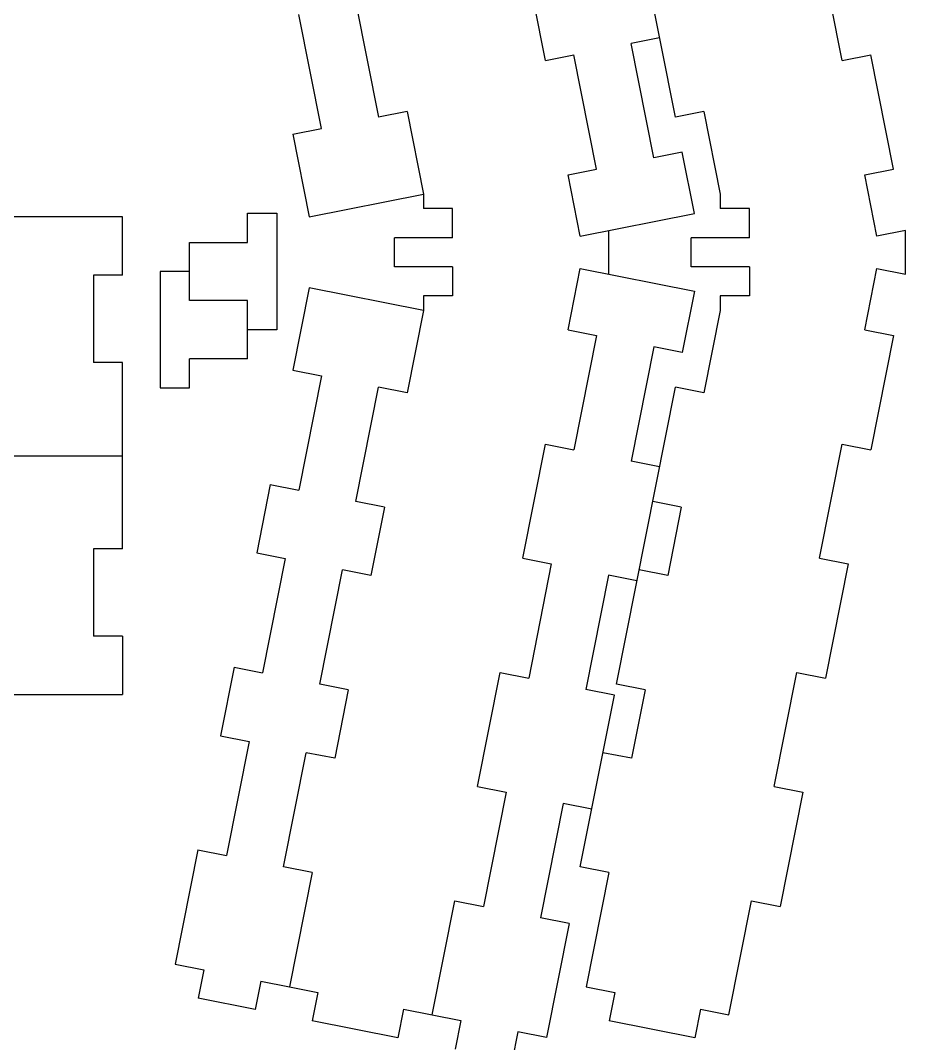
# Model space of a CAD drawing. Header units: inches. Extents: x -247 to 805, y -194 to 990.
# Drawn here: x 462.9 to 805, y 82.2 to 477.7 of the extents above; entities that cross this region are included whole.
import ezdxf

# ---------------------------------------------------------------- set-up
doc = ezdxf.new("R2010")
doc.units = ezdxf.units.IN
doc.header["$MEASUREMENT"] = 0
doc.layers.add('Capa 1', color=7, linetype='Continuous')

# ---------------------------------------------------------------- blocks, each defined once
blk = doc.blocks.new('block 219')
at = {"layer": 'Capa 1', "color": 7, "lineweight": 25, "true_color": 0xffffff}
blk.add_lwpolyline([(299.91, 217.09), (502.41, 217.09)], dxfattribs=at)
blk = doc.blocks.new('block 221')
at = {"layer": 'Capa 1', "color": 7, "lineweight": 25, "true_color": 0xffffff}
blk.add_lwpolyline([(502.41, 239.69), (491.16, 239.69)], dxfattribs=at)
blk = doc.blocks.new('block 272')
at = {"layer": 'Capa 1', "color": 7, "lineweight": 25, "true_color": 0xffffff}
blk.add_lwpolyline([(502.41, 273.44), (491.16, 273.44)], dxfattribs=at)
blk = doc.blocks.new('block 285')
at = {"layer": 'Capa 1', "color": 7, "lineweight": 25, "true_color": 0xffffff}
blk.add_lwpolyline([(299.91, 309.44), (502.41, 309.44)], dxfattribs=at)
blk = doc.blocks.new('block 296')
at = {"layer": 'Capa 1', "color": 7, "lineweight": 25, "true_color": 0xffffff}
blk.add_lwpolyline([(502.41, 345.44), (491.16, 345.44)], dxfattribs=at)
blk = doc.blocks.new('block 309')
at = {"layer": 'Capa 1', "color": 7, "lineweight": 25, "true_color": 0xffffff}
blk.add_lwpolyline([(502.41, 379.19), (491.16, 379.19)], dxfattribs=at)
blk = doc.blocks.new('block 327')
at = {"layer": 'Capa 1', "color": 7, "lineweight": 25, "true_color": 0xffffff}
blk.add_lwpolyline([(502.41, 401.78), (299.91, 401.78)], dxfattribs=at)
blk = doc.blocks.new('block 347')
at = {"layer": 'Capa 1', "color": 7, "lineweight": 25, "true_color": 0xffffff}
blk.add_lwpolyline([(491.16, 379.19), (491.16, 345.44)], dxfattribs=at)
blk = doc.blocks.new('block 348')
at = {"layer": 'Capa 1', "color": 7, "lineweight": 25, "true_color": 0xffffff}
blk.add_lwpolyline([(491.16, 273.44), (491.16, 239.69)], dxfattribs=at)
blk = doc.blocks.new('block 349')
at = {"layer": 'Capa 1', "color": 7, "lineweight": 25, "true_color": 0xffffff}
blk.add_lwpolyline([(502.41, 239.69), (502.41, 217.09)], dxfattribs=at)
blk = doc.blocks.new('block 350')
at = {"layer": 'Capa 1', "color": 7, "lineweight": 25, "true_color": 0xffffff}
blk.add_lwpolyline([(502.41, 273.44), (502.41, 345.44)], dxfattribs=at)
blk = doc.blocks.new('block 351')
at = {"layer": 'Capa 1', "color": 7, "lineweight": 25, "true_color": 0xffffff}
blk.add_lwpolyline([(502.41, 379.19), (502.41, 401.78)], dxfattribs=at)
blk = doc.blocks.new('block 516')
at = {"layer": 'Capa 1', "color": 7, "lineweight": 25, "true_color": 0xffffff}
blk.add_lwpolyline([(608.83, 84.39), (575.72, 90.95)], dxfattribs=at)
blk = doc.blocks.new('block 517')
at = {"layer": 'Capa 1', "color": 7, "lineweight": 25, "true_color": 0xffffff}
blk.add_lwpolyline([(666.19, 84.49), (655.16, 86.68)], dxfattribs=at)
blk = doc.blocks.new('block 518')
at = {"layer": 'Capa 1', "color": 7, "lineweight": 25, "true_color": 0xffffff}
blk.add_lwpolyline([(566.87, 104.18), (577.91, 101.99)], dxfattribs=at)
blk = doc.blocks.new('block 519')
at = {"layer": 'Capa 1', "color": 7, "lineweight": 25, "true_color": 0xffffff}
blk.add_lwpolyline([(611.01, 95.43), (633.08, 91.05)], dxfattribs=at)
blk = doc.blocks.new('block 520')
at = {"layer": 'Capa 1', "color": 7, "lineweight": 25, "true_color": 0xffffff}
blk.add_lwpolyline([(723.52, 84.39), (690.41, 90.95)], dxfattribs=at)
blk = doc.blocks.new('block 521')
at = {"layer": 'Capa 1', "color": 7, "lineweight": 25, "true_color": 0xffffff}
blk.add_lwpolyline([(681.56, 104.18), (692.6, 101.99)], dxfattribs=at)
blk = doc.blocks.new('block 522')
at = {"layer": 'Capa 1', "color": 7, "lineweight": 25, "true_color": 0xffffff}
blk.add_lwpolyline([(725.7, 95.43), (736.74, 93.24)], dxfattribs=at)
blk = doc.blocks.new('block 523')
at = {"layer": 'Capa 1', "color": 7, "lineweight": 25, "true_color": 0xffffff}
blk.add_lwpolyline([(674.94, 128.63), (663.9, 130.82)], dxfattribs=at)
blk = doc.blocks.new('block 524')
at = {"layer": 'Capa 1', "color": 7, "lineweight": 25, "true_color": 0xffffff}
blk.add_lwpolyline([(575.62, 148.32), (564.59, 150.5)], dxfattribs=at)
blk = doc.blocks.new('block 525')
at = {"layer": 'Capa 1', "color": 7, "lineweight": 25, "true_color": 0xffffff}
blk.add_lwpolyline([(531.48, 157.06), (542.51, 154.88)], dxfattribs=at)
blk = doc.blocks.new('block 526')
at = {"layer": 'Capa 1', "color": 7, "lineweight": 25, "true_color": 0xffffff}
blk.add_lwpolyline([(630.8, 137.38), (641.83, 135.2)], dxfattribs=at)
blk = doc.blocks.new('block 527')
at = {"layer": 'Capa 1', "color": 7, "lineweight": 25, "true_color": 0xffffff}
blk.add_lwpolyline([(690.31, 148.32), (679.27, 150.5)], dxfattribs=at)
blk = doc.blocks.new('block 528')
at = {"layer": 'Capa 1', "color": 7, "lineweight": 25, "true_color": 0xffffff}
blk.add_lwpolyline([(745.49, 137.38), (756.52, 135.2)], dxfattribs=at)
blk = doc.blocks.new('block 529')
at = {"layer": 'Capa 1', "color": 7, "lineweight": 25, "true_color": 0xffffff}
blk.add_lwpolyline([(683.69, 172.78), (672.65, 174.96)], dxfattribs=at)
blk = doc.blocks.new('block 530')
at = {"layer": 'Capa 1', "color": 7, "lineweight": 25, "true_color": 0xffffff}
blk.add_lwpolyline([(584.37, 192.46), (573.33, 194.64)], dxfattribs=at)
blk = doc.blocks.new('block 531')
at = {"layer": 'Capa 1', "color": 7, "lineweight": 25, "true_color": 0xffffff}
blk.add_lwpolyline([(540.23, 201.21), (551.26, 199.02)], dxfattribs=at)
blk = doc.blocks.new('block 532')
at = {"layer": 'Capa 1', "color": 7, "lineweight": 25, "true_color": 0xffffff}
blk.add_lwpolyline([(639.55, 181.52), (650.58, 179.34)], dxfattribs=at)
blk = doc.blocks.new('block 533')
at = {"layer": 'Capa 1', "color": 7, "lineweight": 25, "true_color": 0xffffff}
blk.add_lwpolyline([(699.06, 192.46), (688.02, 194.64)], dxfattribs=at)
blk = doc.blocks.new('block 534')
at = {"layer": 'Capa 1', "color": 7, "lineweight": 25, "true_color": 0xffffff}
blk.add_lwpolyline([(754.23, 181.52), (765.27, 179.34)], dxfattribs=at)
blk = doc.blocks.new('block 535')
at = {"layer": 'Capa 1', "color": 7, "lineweight": 25, "true_color": 0xffffff}
blk.add_lwpolyline([(589.62, 218.94), (578.58, 221.13)], dxfattribs=at)
blk = doc.blocks.new('block 536')
at = {"layer": 'Capa 1', "color": 7, "lineweight": 25, "true_color": 0xffffff}
blk.add_lwpolyline([(545.48, 227.69), (556.51, 225.5)], dxfattribs=at)
blk = doc.blocks.new('block 537')
at = {"layer": 'Capa 1', "color": 7, "lineweight": 25, "true_color": 0xffffff}
blk.add_lwpolyline([(692.44, 216.92), (681.4, 219.1)], dxfattribs=at)
blk = doc.blocks.new('block 538')
at = {"layer": 'Capa 1', "color": 7, "lineweight": 25, "true_color": 0xffffff}
blk.add_lwpolyline([(648.29, 225.66), (659.33, 223.48)], dxfattribs=at)
blk = doc.blocks.new('block 539')
at = {"layer": 'Capa 1', "color": 7, "lineweight": 25, "true_color": 0xffffff}
blk.add_lwpolyline([(704.31, 218.94), (693.27, 221.13)], dxfattribs=at)
blk = doc.blocks.new('block 540')
at = {"layer": 'Capa 1', "color": 7, "lineweight": 25, "true_color": 0xffffff}
blk.add_lwpolyline([(516.97, 380.63), (516.97, 335.63)], dxfattribs=at)
blk = doc.blocks.new('block 541')
at = {"layer": 'Capa 1', "color": 7, "lineweight": 25, "true_color": 0xffffff}
blk.add_lwpolyline([(762.98, 225.66), (774.02, 223.48)], dxfattribs=at)
blk = doc.blocks.new('block 542')
at = {"layer": 'Capa 1', "color": 7, "lineweight": 25, "true_color": 0xffffff}
blk.add_lwpolyline([(598.37, 263.08), (587.33, 265.27)], dxfattribs=at)
blk = doc.blocks.new('block 543')
at = {"layer": 'Capa 1', "color": 7, "lineweight": 25, "true_color": 0xffffff}
blk.add_lwpolyline([(554.23, 271.83), (565.26, 269.65)], dxfattribs=at)
blk = doc.blocks.new('block 544')
at = {"layer": 'Capa 1', "color": 7, "lineweight": 25, "true_color": 0xffffff}
blk.add_lwpolyline([(528.22, 335.63), (528.22, 346.88)], dxfattribs=at)
blk = doc.blocks.new('block 545')
at = {"layer": 'Capa 1', "color": 7, "lineweight": 25, "true_color": 0xffffff}
blk.add_lwpolyline([(528.22, 369.38), (528.22, 391.88)], dxfattribs=at)
blk = doc.blocks.new('block 546')
at = {"layer": 'Capa 1', "color": 7, "lineweight": 25, "true_color": 0xffffff}
blk.add_lwpolyline([(701.18, 261.06), (690.15, 263.24)], dxfattribs=at)
blk = doc.blocks.new('block 547')
at = {"layer": 'Capa 1', "color": 7, "lineweight": 25, "true_color": 0xffffff}
blk.add_lwpolyline([(657.04, 269.81), (668.08, 267.62)], dxfattribs=at)
blk = doc.blocks.new('block 548')
at = {"layer": 'Capa 1', "color": 7, "lineweight": 25, "true_color": 0xffffff}
blk.add_lwpolyline([(713.05, 263.08), (702.02, 265.27)], dxfattribs=at)
blk = doc.blocks.new('block 549')
at = {"layer": 'Capa 1', "color": 7, "lineweight": 25, "true_color": 0xffffff}
blk.add_lwpolyline([(550.72, 346.88), (550.72, 369.38)], dxfattribs=at)
blk = doc.blocks.new('block 550')
at = {"layer": 'Capa 1', "color": 7, "lineweight": 25, "true_color": 0xffffff}
blk.add_lwpolyline([(550.72, 391.88), (550.72, 403.13)], dxfattribs=at)
blk = doc.blocks.new('block 551')
at = {"layer": 'Capa 1', "color": 7, "lineweight": 25, "true_color": 0xffffff}
blk.add_lwpolyline([(561.97, 403.13), (561.97, 358.13)], dxfattribs=at)
blk = doc.blocks.new('block 552')
at = {"layer": 'Capa 1', "color": 7, "lineweight": 25, "true_color": 0xffffff}
blk.add_lwpolyline([(603.62, 289.57), (592.58, 291.76)], dxfattribs=at)
blk = doc.blocks.new('block 553')
at = {"layer": 'Capa 1', "color": 7, "lineweight": 25, "true_color": 0xffffff}
blk.add_lwpolyline([(559.47, 298.32), (570.51, 296.13)], dxfattribs=at)
blk = doc.blocks.new('block 554')
at = {"layer": 'Capa 1', "color": 7, "lineweight": 25, "true_color": 0xffffff}
blk.add_lwpolyline([(771.73, 269.81), (782.77, 267.62)], dxfattribs=at)
blk = doc.blocks.new('block 555')
at = {"layer": 'Capa 1', "color": 7, "lineweight": 25, "true_color": 0xffffff}
blk.add_lwpolyline([(574.54, 374.33), (568.22, 342.46)], dxfattribs=at)
blk = doc.blocks.new('block 556')
at = {"layer": 'Capa 1', "color": 7, "lineweight": 25, "true_color": 0xffffff}
blk.add_lwpolyline([(559.47, 298.32), (554.23, 271.83)], dxfattribs=at)
blk = doc.blocks.new('block 557')
at = {"layer": 'Capa 1', "color": 7, "lineweight": 25, "true_color": 0xffffff}
blk.add_lwpolyline([(545.48, 227.69), (540.23, 201.21)], dxfattribs=at)
blk = doc.blocks.new('block 558')
at = {"layer": 'Capa 1', "color": 7, "lineweight": 25, "true_color": 0xffffff}
blk.add_lwpolyline([(531.48, 157.06), (522.73, 112.92)], dxfattribs=at)
blk = doc.blocks.new('block 559')
at = {"layer": 'Capa 1', "color": 7, "lineweight": 25, "true_color": 0xffffff}
blk.add_lwpolyline([(579.26, 340.27), (570.51, 296.13)], dxfattribs=at)
blk = doc.blocks.new('block 560')
at = {"layer": 'Capa 1', "color": 7, "lineweight": 25, "true_color": 0xffffff}
blk.add_lwpolyline([(565.26, 269.65), (556.51, 225.5)], dxfattribs=at)
blk = doc.blocks.new('block 561')
at = {"layer": 'Capa 1', "color": 7, "lineweight": 25, "true_color": 0xffffff}
blk.add_lwpolyline([(551.26, 199.02), (542.51, 154.88)], dxfattribs=at)
blk = doc.blocks.new('block 562')
at = {"layer": 'Capa 1', "color": 7, "lineweight": 25, "true_color": 0xffffff}
blk.add_lwpolyline([(718.3, 289.57), (707.27, 291.76)], dxfattribs=at)
blk = doc.blocks.new('block 563')
at = {"layer": 'Capa 1', "color": 7, "lineweight": 25, "true_color": 0xffffff}
blk.add_lwpolyline([(709.93, 305.2), (698.9, 307.39)], dxfattribs=at)
blk = doc.blocks.new('block 564')
at = {"layer": 'Capa 1', "color": 7, "lineweight": 25, "true_color": 0xffffff}
blk.add_lwpolyline([(665.79, 313.95), (676.83, 311.76)], dxfattribs=at)
blk = doc.blocks.new('block 565')
at = {"layer": 'Capa 1', "color": 7, "lineweight": 25, "true_color": 0xffffff}
blk.add_lwpolyline([(607.43, 382.46), (607.43, 393.71)], dxfattribs=at)
blk = doc.blocks.new('block 566')
at = {"layer": 'Capa 1', "color": 7, "lineweight": 25, "true_color": 0xffffff}
blk.add_lwpolyline([(564.59, 150.5), (573.33, 194.64)], dxfattribs=at)
blk = doc.blocks.new('block 567')
at = {"layer": 'Capa 1', "color": 7, "lineweight": 25, "true_color": 0xffffff}
blk.add_lwpolyline([(578.58, 221.13), (587.33, 265.27)], dxfattribs=at)
blk = doc.blocks.new('block 568')
at = {"layer": 'Capa 1', "color": 7, "lineweight": 25, "true_color": 0xffffff}
blk.add_lwpolyline([(592.58, 291.76), (601.33, 335.9)], dxfattribs=at)
blk = doc.blocks.new('block 569')
at = {"layer": 'Capa 1', "color": 7, "lineweight": 25, "true_color": 0xffffff}
blk.add_lwpolyline([(516.97, 335.63), (528.22, 335.63)], dxfattribs=at)
blk = doc.blocks.new('block 570')
at = {"layer": 'Capa 1', "color": 7, "lineweight": 25, "true_color": 0xffffff}
blk.add_lwpolyline([(612.36, 333.71), (601.33, 335.9)], dxfattribs=at)
blk = doc.blocks.new('block 571')
at = {"layer": 'Capa 1', "color": 7, "lineweight": 25, "true_color": 0xffffff}
blk.add_lwpolyline([(568.22, 342.46), (579.26, 340.27)], dxfattribs=at)
blk = doc.blocks.new('block 572')
at = {"layer": 'Capa 1', "color": 7, "lineweight": 25, "true_color": 0xffffff}
blk.add_lwpolyline([(780.48, 313.95), (791.51, 311.76)], dxfattribs=at)
blk = doc.blocks.new('block 575')
at = {"layer": 'Capa 1', "color": 7, "lineweight": 25, "true_color": 0xffffff}
blk.add_lwpolyline([(592.58, 484.41), (601.33, 440.26)], dxfattribs=at)
blk = doc.blocks.new('block 576')
at = {"layer": 'Capa 1', "color": 7, "lineweight": 25, "true_color": 0xffffff}
blk.add_lwpolyline([(618.68, 410.58), (618.68, 404.96)], dxfattribs=at)
blk = doc.blocks.new('block 577')
at = {"layer": 'Capa 1', "color": 7, "lineweight": 25, "true_color": 0xffffff}
blk.add_lwpolyline([(618.68, 371.21), (618.68, 365.58)], dxfattribs=at)
blk = doc.blocks.new('block 578')
at = {"layer": 'Capa 1', "color": 7, "lineweight": 25, "true_color": 0xffffff}
blk.add_lwpolyline([(629.93, 382.46), (629.93, 371.21)], dxfattribs=at)
blk = doc.blocks.new('block 579')
at = {"layer": 'Capa 1', "color": 7, "lineweight": 25, "true_color": 0xffffff}
blk.add_lwpolyline([(629.93, 393.71), (629.93, 404.96)], dxfattribs=at)
blk = doc.blocks.new('block 580')
at = {"layer": 'Capa 1', "color": 7, "lineweight": 25, "true_color": 0xffffff}
blk.add_lwpolyline([(618.68, 365.58), (612.36, 333.71)], dxfattribs=at)
blk = doc.blocks.new('block 581')
at = {"layer": 'Capa 1', "color": 7, "lineweight": 25, "true_color": 0xffffff}
blk.add_lwpolyline([(603.62, 289.57), (598.37, 263.08)], dxfattribs=at)
blk = doc.blocks.new('block 582')
at = {"layer": 'Capa 1', "color": 7, "lineweight": 25, "true_color": 0xffffff}
blk.add_lwpolyline([(589.62, 218.94), (584.37, 192.46)], dxfattribs=at)
blk = doc.blocks.new('block 583')
at = {"layer": 'Capa 1', "color": 7, "lineweight": 25, "true_color": 0xffffff}
blk.add_lwpolyline([(575.62, 148.32), (566.87, 104.18)], dxfattribs=at)
blk = doc.blocks.new('block 584')
at = {"layer": 'Capa 1', "color": 7, "lineweight": 25, "true_color": 0xffffff}
blk.add_lwpolyline([(577.91, 101.99), (575.72, 90.95)], dxfattribs=at)
blk = doc.blocks.new('block 585')
at = {"layer": 'Capa 1', "color": 7, "lineweight": 25, "true_color": 0xffffff}
blk.add_lwpolyline([(550.72, 346.88), (528.22, 346.88)], dxfattribs=at)
blk = doc.blocks.new('block 586')
at = {"layer": 'Capa 1', "color": 7, "lineweight": 25, "true_color": 0xffffff}
blk.add_lwpolyline([(561.97, 358.13), (550.72, 358.13)], dxfattribs=at)
blk = doc.blocks.new('block 587')
at = {"layer": 'Capa 1', "color": 7, "lineweight": 25, "true_color": 0xffffff}
blk.add_lwpolyline([(727.05, 333.71), (716.02, 335.9)], dxfattribs=at)
blk = doc.blocks.new('block 588')
at = {"layer": 'Capa 1', "color": 7, "lineweight": 25, "true_color": 0xffffff}
blk.add_lwpolyline([(618.68, 365.58), (574.54, 374.33)], dxfattribs=at)
blk = doc.blocks.new('block 589')
at = {"layer": 'Capa 1', "color": 7, "lineweight": 25, "true_color": 0xffffff}
blk.add_lwpolyline([(718.68, 349.34), (707.65, 351.53)], dxfattribs=at)
blk = doc.blocks.new('block 590')
at = {"layer": 'Capa 1', "color": 7, "lineweight": 25, "true_color": 0xffffff}
blk.add_lwpolyline([(674.54, 358.09), (685.58, 355.9)], dxfattribs=at)
blk = doc.blocks.new('block 594')
at = {"layer": 'Capa 1', "color": 7, "lineweight": 25, "true_color": 0xffffff}
blk.add_lwpolyline([(612.36, 442.45), (618.68, 410.58)], dxfattribs=at)
blk = doc.blocks.new('block 596')
at = {"layer": 'Capa 1', "color": 7, "lineweight": 25, "true_color": 0xffffff}
blk.add_lwpolyline([(804.97, 396.51), (793.93, 394.33)], dxfattribs=at)
blk = doc.blocks.new('block 597')
at = {"layer": 'Capa 1', "color": 7, "lineweight": 25, "true_color": 0xffffff}
blk.add_lwpolyline([(679.25, 394.33), (723.39, 403.07)], dxfattribs=at)
blk = doc.blocks.new('block 598')
at = {"layer": 'Capa 1', "color": 7, "lineweight": 25, "true_color": 0xffffff}
blk.add_lwpolyline([(550.72, 369.38), (528.22, 369.38)], dxfattribs=at)
blk = doc.blocks.new('block 599')
at = {"layer": 'Capa 1', "color": 7, "lineweight": 25, "true_color": 0xffffff}
blk.add_lwpolyline([(744.62, 371.21), (733.37, 371.21)], dxfattribs=at)
blk = doc.blocks.new('block 600')
at = {"layer": 'Capa 1', "color": 7, "lineweight": 25, "true_color": 0xffffff}
blk.add_lwpolyline([(629.93, 371.21), (618.68, 371.21)], dxfattribs=at)
blk = doc.blocks.new('block 601')
at = {"layer": 'Capa 1', "color": 7, "lineweight": 25, "true_color": 0xffffff}
blk.add_lwpolyline([(528.22, 380.63), (516.97, 380.63)], dxfattribs=at)
blk = doc.blocks.new('block 602')
at = {"layer": 'Capa 1', "color": 7, "lineweight": 25, "true_color": 0xffffff}
blk.add_lwpolyline([(744.62, 382.46), (722.12, 382.46)], dxfattribs=at)
blk = doc.blocks.new('block 603')
at = {"layer": 'Capa 1', "color": 7, "lineweight": 25, "true_color": 0xffffff}
blk.add_lwpolyline([(629.93, 382.46), (607.43, 382.46)], dxfattribs=at)
blk = doc.blocks.new('block 604')
at = {"layer": 'Capa 1', "color": 7, "lineweight": 25, "true_color": 0xffffff}
blk.add_lwpolyline([(789.23, 358.09), (800.26, 355.9)], dxfattribs=at)
blk = doc.blocks.new('block 605')
at = {"layer": 'Capa 1', "color": 7, "lineweight": 25, "true_color": 0xffffff}
blk.add_lwpolyline([(679.25, 381.84), (723.39, 373.09)], dxfattribs=at)
blk = doc.blocks.new('block 606')
at = {"layer": 'Capa 1', "color": 7, "lineweight": 25, "true_color": 0xffffff}
blk.add_lwpolyline([(611.01, 95.43), (608.83, 84.39)], dxfattribs=at)
blk = doc.blocks.new('block 607')
at = {"layer": 'Capa 1', "color": 7, "lineweight": 25, "true_color": 0xffffff}
blk.add_lwpolyline([(622.05, 93.24), (630.8, 137.38)], dxfattribs=at)
blk = doc.blocks.new('block 608')
at = {"layer": 'Capa 1', "color": 7, "lineweight": 25, "true_color": 0xffffff}
blk.add_lwpolyline([(639.55, 181.52), (648.29, 225.66)], dxfattribs=at)
blk = doc.blocks.new('block 609')
at = {"layer": 'Capa 1', "color": 7, "lineweight": 25, "true_color": 0xffffff}
blk.add_lwpolyline([(657.04, 269.81), (665.79, 313.95)], dxfattribs=at)
blk = doc.blocks.new('block 610')
at = {"layer": 'Capa 1', "color": 7, "lineweight": 25, "true_color": 0xffffff}
blk.add_lwpolyline([(674.54, 358.09), (679.25, 381.84)], dxfattribs=at)
blk = doc.blocks.new('block 611')
at = {"layer": 'Capa 1', "color": 7, "lineweight": 25, "true_color": 0xffffff}
blk.add_lwpolyline([(789.23, 418.07), (800.26, 420.26)], dxfattribs=at)
blk = doc.blocks.new('block 612')
at = {"layer": 'Capa 1', "color": 7, "lineweight": 25, "true_color": 0xffffff}
blk.add_lwpolyline([(528.22, 391.88), (550.72, 391.88)], dxfattribs=at)
blk = doc.blocks.new('block 613')
at = {"layer": 'Capa 1', "color": 7, "lineweight": 25, "true_color": 0xffffff}
blk.add_lwpolyline([(744.62, 393.71), (722.12, 393.71)], dxfattribs=at)
blk = doc.blocks.new('block 614')
at = {"layer": 'Capa 1', "color": 7, "lineweight": 25, "true_color": 0xffffff}
blk.add_lwpolyline([(629.93, 393.71), (607.43, 393.71)], dxfattribs=at)
blk = doc.blocks.new('block 615')
at = {"layer": 'Capa 1', "color": 7, "lineweight": 25, "true_color": 0xffffff}
blk.add_lwpolyline([(550.72, 403.13), (561.97, 403.13)], dxfattribs=at)
blk = doc.blocks.new('block 616')
at = {"layer": 'Capa 1', "color": 7, "lineweight": 25, "true_color": 0xffffff}
blk.add_lwpolyline([(744.62, 404.96), (733.37, 404.96)], dxfattribs=at)
blk = doc.blocks.new('block 617')
at = {"layer": 'Capa 1', "color": 7, "lineweight": 25, "true_color": 0xffffff}
blk.add_lwpolyline([(629.93, 404.96), (618.68, 404.96)], dxfattribs=at)
blk = doc.blocks.new('block 618')
at = {"layer": 'Capa 1', "color": 7, "lineweight": 25, "true_color": 0xffffff}
blk.add_lwpolyline([(793.93, 381.84), (804.97, 379.65)], dxfattribs=at)
blk = doc.blocks.new('block 620')
at = {"layer": 'Capa 1', "color": 7, "lineweight": 25, "true_color": 0xffffff}
blk.add_lwpolyline([(679.25, 394.33), (674.54, 418.07)], dxfattribs=at)
blk = doc.blocks.new('block 621')
at = {"layer": 'Capa 1', "color": 7, "lineweight": 25, "true_color": 0xffffff}
blk.add_lwpolyline([(665.79, 462.22), (657.04, 506.36)], dxfattribs=at)
blk = doc.blocks.new('block 624')
at = {"layer": 'Capa 1', "color": 7, "lineweight": 25, "true_color": 0xffffff}
blk.add_lwpolyline([(690.28, 379.65), (690.28, 396.51)], dxfattribs=at)
blk = doc.blocks.new('block 625')
at = {"layer": 'Capa 1', "color": 7, "lineweight": 25, "true_color": 0xffffff}
blk.add_lwpolyline([(685.58, 355.9), (676.83, 311.76)], dxfattribs=at)
blk = doc.blocks.new('block 626')
at = {"layer": 'Capa 1', "color": 7, "lineweight": 25, "true_color": 0xffffff}
blk.add_lwpolyline([(668.08, 267.62), (659.33, 223.48)], dxfattribs=at)
blk = doc.blocks.new('block 627')
at = {"layer": 'Capa 1', "color": 7, "lineweight": 25, "true_color": 0xffffff}
blk.add_lwpolyline([(650.58, 179.34), (641.83, 135.2)], dxfattribs=at)
blk = doc.blocks.new('block 628')
at = {"layer": 'Capa 1', "color": 7, "lineweight": 25, "true_color": 0xffffff}
blk.add_lwpolyline([(633.08, 91.05), (630.9, 80.02)], dxfattribs=at)
blk = doc.blocks.new('block 629')
at = {"layer": 'Capa 1', "color": 7, "lineweight": 25, "true_color": 0xffffff}
blk.add_lwpolyline([(718.68, 426.82), (707.65, 424.63)], dxfattribs=at)
blk = doc.blocks.new('block 630')
at = {"layer": 'Capa 1', "color": 7, "lineweight": 25, "true_color": 0xffffff}
blk.add_lwpolyline([(674.54, 418.07), (685.58, 420.26)], dxfattribs=at)
blk = doc.blocks.new('block 631')
at = {"layer": 'Capa 1', "color": 7, "lineweight": 25, "true_color": 0xffffff}
blk.add_lwpolyline([(574.54, 401.83), (618.68, 410.58)], dxfattribs=at)
blk = doc.blocks.new('block 632')
at = {"layer": 'Capa 1', "color": 7, "lineweight": 25, "true_color": 0xffffff}
blk.add_lwpolyline([(727.05, 442.45), (716.02, 440.26)], dxfattribs=at)
blk = doc.blocks.new('block 633')
at = {"layer": 'Capa 1', "color": 7, "lineweight": 25, "true_color": 0xffffff}
blk.add_lwpolyline([(685.58, 420.26), (676.83, 464.4)], dxfattribs=at)
blk = doc.blocks.new('block 637')
at = {"layer": 'Capa 1', "color": 7, "lineweight": 25, "true_color": 0xffffff}
blk.add_lwpolyline([(722.12, 382.46), (722.12, 393.71)], dxfattribs=at)
blk = doc.blocks.new('block 638')
at = {"layer": 'Capa 1', "color": 7, "lineweight": 25, "true_color": 0xffffff}
blk.add_lwpolyline([(707.65, 351.53), (698.9, 307.39)], dxfattribs=at)
blk = doc.blocks.new('block 639')
at = {"layer": 'Capa 1', "color": 7, "lineweight": 25, "true_color": 0xffffff}
blk.add_lwpolyline([(690.15, 263.24), (681.4, 219.1)], dxfattribs=at)
blk = doc.blocks.new('block 640')
at = {"layer": 'Capa 1', "color": 7, "lineweight": 25, "true_color": 0xffffff}
blk.add_lwpolyline([(672.65, 174.96), (663.9, 130.82)], dxfattribs=at)
blk = doc.blocks.new('block 641')
at = {"layer": 'Capa 1', "color": 7, "lineweight": 25, "true_color": 0xffffff}
blk.add_lwpolyline([(655.16, 86.68), (652.97, 75.64)], dxfattribs=at)
blk = doc.blocks.new('block 642')
at = {"layer": 'Capa 1', "color": 7, "lineweight": 25, "true_color": 0xffffff}
blk.add_lwpolyline([(723.39, 373.09), (718.68, 349.34)], dxfattribs=at)
blk = doc.blocks.new('block 643')
at = {"layer": 'Capa 1', "color": 7, "lineweight": 25, "true_color": 0xffffff}
blk.add_lwpolyline([(674.94, 128.63), (666.19, 84.49)], dxfattribs=at)
blk = doc.blocks.new('block 644')
at = {"layer": 'Capa 1', "color": 7, "lineweight": 25, "true_color": 0xffffff}
blk.add_lwpolyline([(679.27, 150.5), (692.44, 216.92)], dxfattribs=at)
blk = doc.blocks.new('block 645')
at = {"layer": 'Capa 1', "color": 7, "lineweight": 25, "true_color": 0xffffff}
blk.add_lwpolyline([(693.27, 221.13), (716.02, 335.9)], dxfattribs=at)
blk = doc.blocks.new('block 646')
at = {"layer": 'Capa 1', "color": 7, "lineweight": 25, "true_color": 0xffffff}
blk.add_lwpolyline([(780.48, 462.22), (791.51, 464.4)], dxfattribs=at)
blk = doc.blocks.new('block 647')
at = {"layer": 'Capa 1', "color": 7, "lineweight": 25, "true_color": 0xffffff}
blk.add_lwpolyline([(612.36, 442.45), (601.33, 440.26)], dxfattribs=at)
blk = doc.blocks.new('block 648')
at = {"layer": 'Capa 1', "color": 7, "lineweight": 25, "true_color": 0xffffff}
blk.add_lwpolyline([(709.93, 470.96), (698.9, 468.78)], dxfattribs=at)
blk = doc.blocks.new('block 649')
at = {"layer": 'Capa 1', "color": 7, "lineweight": 25, "true_color": 0xffffff}
blk.add_lwpolyline([(665.79, 462.22), (676.83, 464.4)], dxfattribs=at)
blk = doc.blocks.new('block 650')
at = {"layer": 'Capa 1', "color": 7, "lineweight": 25, "true_color": 0xffffff}
blk.add_lwpolyline([(707.65, 424.63), (698.9, 468.78)], dxfattribs=at)
blk = doc.blocks.new('block 654')
at = {"layer": 'Capa 1', "color": 7, "lineweight": 25, "true_color": 0xffffff}
blk.add_lwpolyline([(723.39, 403.07), (718.68, 426.82)], dxfattribs=at)
blk = doc.blocks.new('block 655')
at = {"layer": 'Capa 1', "color": 7, "lineweight": 25, "true_color": 0xffffff}
blk.add_lwpolyline([(716.02, 440.26), (693.27, 555.03)], dxfattribs=at)
blk = doc.blocks.new('block 658')
at = {"layer": 'Capa 1', "color": 7, "lineweight": 25, "true_color": 0xffffff}
blk.add_lwpolyline([(733.37, 410.58), (733.37, 404.96)], dxfattribs=at)
blk = doc.blocks.new('block 659')
at = {"layer": 'Capa 1', "color": 7, "lineweight": 25, "true_color": 0xffffff}
blk.add_lwpolyline([(733.37, 371.21), (733.37, 365.58)], dxfattribs=at)
blk = doc.blocks.new('block 660')
at = {"layer": 'Capa 1', "color": 7, "lineweight": 25, "true_color": 0xffffff}
blk.add_lwpolyline([(744.62, 382.46), (744.62, 371.21)], dxfattribs=at)
blk = doc.blocks.new('block 661')
at = {"layer": 'Capa 1', "color": 7, "lineweight": 25, "true_color": 0xffffff}
blk.add_lwpolyline([(744.62, 393.71), (744.62, 404.96)], dxfattribs=at)
blk = doc.blocks.new('block 662')
at = {"layer": 'Capa 1', "color": 7, "lineweight": 25, "true_color": 0xffffff}
blk.add_lwpolyline([(733.37, 365.58), (727.05, 333.71)], dxfattribs=at)
blk = doc.blocks.new('block 663')
at = {"layer": 'Capa 1', "color": 7, "lineweight": 25, "true_color": 0xffffff}
blk.add_lwpolyline([(718.3, 289.57), (713.05, 263.08)], dxfattribs=at)
blk = doc.blocks.new('block 664')
at = {"layer": 'Capa 1', "color": 7, "lineweight": 25, "true_color": 0xffffff}
blk.add_lwpolyline([(704.31, 218.94), (699.06, 192.46)], dxfattribs=at)
blk = doc.blocks.new('block 665')
at = {"layer": 'Capa 1', "color": 7, "lineweight": 25, "true_color": 0xffffff}
blk.add_lwpolyline([(690.31, 148.32), (681.56, 104.18)], dxfattribs=at)
blk = doc.blocks.new('block 666')
at = {"layer": 'Capa 1', "color": 7, "lineweight": 25, "true_color": 0xffffff}
blk.add_lwpolyline([(692.6, 101.99), (690.41, 90.95)], dxfattribs=at)
blk = doc.blocks.new('block 672')
at = {"layer": 'Capa 1', "color": 7, "lineweight": 25, "true_color": 0xffffff}
blk.add_lwpolyline([(727.05, 442.45), (733.37, 410.58)], dxfattribs=at)
blk = doc.blocks.new('block 678')
at = {"layer": 'Capa 1', "color": 7, "lineweight": 25, "true_color": 0xffffff}
blk.add_lwpolyline([(725.7, 95.43), (723.52, 84.39)], dxfattribs=at)
blk = doc.blocks.new('block 679')
at = {"layer": 'Capa 1', "color": 7, "lineweight": 25, "true_color": 0xffffff}
blk.add_lwpolyline([(736.74, 93.24), (745.49, 137.38)], dxfattribs=at)
blk = doc.blocks.new('block 680')
at = {"layer": 'Capa 1', "color": 7, "lineweight": 25, "true_color": 0xffffff}
blk.add_lwpolyline([(754.23, 181.52), (762.98, 225.66)], dxfattribs=at)
blk = doc.blocks.new('block 681')
at = {"layer": 'Capa 1', "color": 7, "lineweight": 25, "true_color": 0xffffff}
blk.add_lwpolyline([(771.73, 269.81), (780.48, 313.95)], dxfattribs=at)
blk = doc.blocks.new('block 682')
at = {"layer": 'Capa 1', "color": 7, "lineweight": 25, "true_color": 0xffffff}
blk.add_lwpolyline([(789.23, 358.09), (793.93, 381.84)], dxfattribs=at)
blk = doc.blocks.new('block 686')
at = {"layer": 'Capa 1', "color": 7, "lineweight": 25, "true_color": 0xffffff}
blk.add_lwpolyline([(793.93, 394.33), (789.23, 418.07)], dxfattribs=at)
blk = doc.blocks.new('block 687')
at = {"layer": 'Capa 1', "color": 7, "lineweight": 25, "true_color": 0xffffff}
blk.add_lwpolyline([(780.48, 462.22), (771.73, 506.36)], dxfattribs=at)
blk = doc.blocks.new('block 690')
at = {"layer": 'Capa 1', "color": 7, "lineweight": 25, "true_color": 0xffffff}
blk.add_lwpolyline([(804.97, 379.65), (804.97, 396.51)], dxfattribs=at)
blk = doc.blocks.new('block 691')
at = {"layer": 'Capa 1', "color": 7, "lineweight": 25, "true_color": 0xffffff}
blk.add_lwpolyline([(800.26, 355.9), (791.51, 311.76)], dxfattribs=at)
blk = doc.blocks.new('block 692')
at = {"layer": 'Capa 1', "color": 7, "lineweight": 25, "true_color": 0xffffff}
blk.add_lwpolyline([(782.77, 267.62), (774.02, 223.48)], dxfattribs=at)
blk = doc.blocks.new('block 693')
at = {"layer": 'Capa 1', "color": 7, "lineweight": 25, "true_color": 0xffffff}
blk.add_lwpolyline([(765.27, 179.34), (756.52, 135.2)], dxfattribs=at)
blk = doc.blocks.new('block 697')
at = {"layer": 'Capa 1', "color": 7, "lineweight": 25, "true_color": 0xffffff}
blk.add_lwpolyline([(800.26, 420.26), (791.51, 464.4)], dxfattribs=at)
blk = doc.blocks.new('block 2')
at = {"layer": 'Capa 1'}
for name in ['block 655', 'block 621', 'block 687', 'block 575', 'block 648', 'block 650', 'block 649', 'block 633', 'block 646', 'block 697', 'block 647', 'block 594', 'block 632', 'block 672', 'block 629', 'block 654', 'block 630', 'block 611', 'block 620', 'block 686', 'block 631', 'block 576', 'block 658', 'block 617', 'block 579', 'block 616', 'block 661', 'block 327', 'block 351', 'block 550', 'block 615', 'block 551', 'block 597', 'block 624', 'block 596', 'block 690', 'block 545', 'block 612', 'block 565', 'block 614', 'block 613', 'block 637', 'block 540', 'block 601', 'block 603', 'block 578', 'block 610', 'block 605', 'block 602', 'block 660', 'block 682', 'block 618', 'block 309', 'block 347', 'block 555', 'block 588', 'block 642', 'block 598', 'block 549', 'block 577', 'block 600', 'block 599', 'block 659', 'block 580', 'block 662', 'block 586', 'block 590', 'block 604', 'block 625', 'block 691', 'block 638', 'block 589', 'block 296', 'block 350', 'block 544', 'block 585', 'block 571', 'block 559', 'block 569', 'block 568', 'block 570', 'block 645', 'block 587', 'block 609', 'block 564', 'block 681', 'block 572', 'block 285', 'block 563', 'block 556', 'block 553', 'block 552', 'block 581', 'block 562', 'block 663', 'block 272', 'block 348', 'block 543', 'block 560', 'block 547', 'block 554', 'block 567', 'block 542', 'block 626', 'block 548', 'block 692', 'block 639', 'block 546', 'block 221', 'block 349', 'block 557', 'block 536', 'block 608', 'block 538', 'block 680', 'block 541', 'block 535', 'block 582', 'block 537', 'block 539', 'block 664', 'block 219', 'block 644', 'block 531', 'block 561', 'block 566', 'block 530', 'block 533', 'block 532', 'block 627', 'block 534', 'block 693', 'block 640', 'block 529', 'block 558', 'block 525', 'block 524', 'block 527', 'block 583', 'block 665', 'block 607', 'block 526', 'block 679', 'block 528', 'block 523', 'block 643', 'block 518', 'block 521', 'block 584', 'block 666', 'block 606', 'block 519', 'block 678', 'block 522', 'block 628', 'block 516', 'block 520', 'block 641', 'block 517']:
    blk.add_blockref(name, (0, 0), dxfattribs=at)
blk = doc.blocks.new('block 1114')
at = {"layer": 'Capa 1', "color": 7, "lineweight": 25, "true_color": 0xffffff}
blk.add_lwpolyline([(553.65, 95.33), (531.58, 99.7)], dxfattribs=at)
blk = doc.blocks.new('block 1115')
at = {"layer": 'Capa 1', "color": 7, "lineweight": 25, "true_color": 0xffffff}
blk.add_lwpolyline([(522.73, 112.92), (533.77, 110.74)], dxfattribs=at)
blk = doc.blocks.new('block 1116')
at = {"layer": 'Capa 1', "color": 7, "lineweight": 25, "true_color": 0xffffff}
blk.add_lwpolyline([(555.84, 106.36), (566.87, 104.18)], dxfattribs=at)
blk = doc.blocks.new('block 1117')
at = {"layer": 'Capa 1', "color": 7, "lineweight": 25, "true_color": 0xffffff}
blk.add_lwpolyline([(533.77, 110.74), (531.58, 99.7)], dxfattribs=at)
blk = doc.blocks.new('block 1121')
at = {"layer": 'Capa 1', "color": 7, "lineweight": 25, "true_color": 0xffffff}
blk.add_lwpolyline([(568.22, 433.7), (574.54, 401.83)], dxfattribs=at)
blk = doc.blocks.new('block 1122')
at = {"layer": 'Capa 1', "color": 7, "lineweight": 25, "true_color": 0xffffff}
blk.add_lwpolyline([(579.26, 435.89), (570.51, 480.03)], dxfattribs=at)
blk = doc.blocks.new('block 1126')
at = {"layer": 'Capa 1', "color": 7, "lineweight": 25, "true_color": 0xffffff}
blk.add_lwpolyline([(555.84, 106.36), (553.65, 95.33)], dxfattribs=at)
blk = doc.blocks.new('block 1128')
at = {"layer": 'Capa 1', "color": 7, "lineweight": 25, "true_color": 0xffffff}
blk.add_lwpolyline([(568.22, 433.7), (579.26, 435.89)], dxfattribs=at)
blk = doc.blocks.new('block 984')
at = {"layer": 'Capa 1'}
for name in ['block 1122', 'block 1128', 'block 1121', 'block 1115', 'block 1117', 'block 1126', 'block 1116', 'block 1114']:
    blk.add_blockref(name, (0, 0), dxfattribs=at)

msp = doc.modelspace()

# ---------------------------------------------------------------- block references
at = {"layer": 'Capa 1'}
for name in ['block 984', 'block 2']:
    msp.add_blockref(name, (0, 0), dxfattribs=at)

doc.saveas('drawing.dxf')
